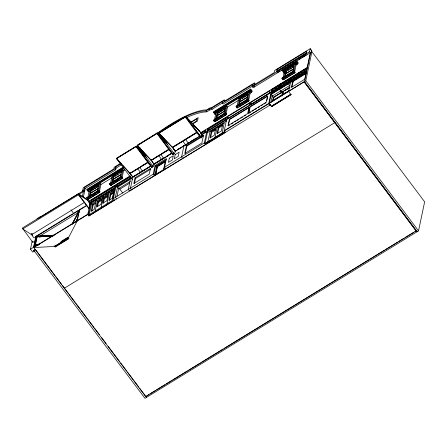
<?xml version="1.0" encoding="UTF-8"?>
<svg xmlns="http://www.w3.org/2000/svg" width="447" height="447" viewBox="0 0 447 447"><rect width="100%" height="100%" fill="white"/><g stroke="black" fill="none" stroke-linecap="round" stroke-linejoin="round"><path stroke-width="0.67" d="M34.235 250.957L32.698 252.125L30.491 249.186L32.195 241.101M33.274 241.307L32.989 242.66L22.35 228.037L78.404 193.719L87.344 199.446L90.138 203.161L87.746 214.493L33.737 247.56L36.118 236.172M30.491 249.186L33.553 247.314L35.911 236.111M39.722 218.03L39.939 216.991L40.124 217.242L83.589 190.634M34.179 251.22L33.793 250.37L34.849 249.722M34.838 246.85L35.173 245.269L38.537 245.09M53.148 235.709L37 236.513L35.369 244.772L37.034 236.865L53.182 235.999M35.548 244.481L35.827 243.162M35.536 246.554L35.76 245.498L37.107 245.425M33.737 247.56L53.154 246.52L54.283 245.828L55.165 247.007L54.852 246.247L61.613 242.101M61.563 242.369L61.15 241.486L67.424 237.642M68.402 238.178L68.777 238.67L55.165 247.007M82.377 196.373L83.371 191.668L82.634 190.696L83.276 187.667L113.801 168.977L114.158 167.273L120.494 163.395M76.711 221.343L76.934 220.287M76.929 221.081L77.258 219.499L75.996 222.098M79.108 212.258L79.387 210.939L79.091 210.805L77.426 218.712L75.878 221.695M84.332 206.715L79.588 209.621L77.197 220.952L68.944 236.854L67.894 237.497L68.777 238.67M82.634 190.696L83.952 189.891L84.455 187.505L114.98 168.821L115.337 167.117L120.679 163.842M83.41 196.915L85.187 188.483L115.712 169.793L116.069 168.089L121.411 164.82M88.009 190.31L123.489 168.586L123.601 168.066L88.12 189.791L88.009 190.31L89.109 191.769L89.221 191.255L88.322 191.802L86.847 189.846L86.958 189.327L123.54 166.932M86.785 197.831L98.837 190.221L99.888 191.953L87.891 199.301L86.785 197.831L98.837 190.221M88.322 191.802L88.428 191.282M99.944 191.69L99.234 192.579L88.433 199.189L87.757 197.96M87.942 197.066L89.394 190.171L100.195 183.561L100.927 184.533L99.474 191.433M87.891 199.301L88.545 198.669L88.433 199.189M89.149 196.322L90.49 189.958L98.888 184.812L97.412 191.819M89.97 195.73L91.032 190.685L98.876 185.885M90.154 195.982L90.976 192.104M89.663 203.039L90.132 200.82L88.97 201.536M89.21 206.475L90.043 203.614L87.249 199.898L87.344 199.446L87.701 200.379L78.761 194.652L78.404 193.719M115.577 185.242L91.395 200.049L90.931 202.262L115.114 187.455L115.577 185.242L115.952 185.74M88.635 213.722L90.87 203.117L114.795 188.466L112.56 199.077L113.208 199.943L89.283 214.588L88.635 213.722L33.793 247.297L34.274 247.94M91.417 202.206L91.769 200.541L115.36 186.097M87.746 214.493L88.864 215.979L114.505 200.055L113.387 198.569L115.723 187.5M89.283 214.588L91.518 203.983L114.862 189.69M92.691 204.296L91.233 211.213L94.311 209.33L95.77 202.413L92.691 204.296L93.155 204.916L91.831 211.207M87.701 198.211L98.558 191.344L99.29 192.322M100.195 183.561L98.742 190.456L99.888 191.953M95.205 210.962L97.189 201.541L109.034 194.289L107.051 203.715M97.971 201.753L96.904 206.827L100.933 204.363L102 199.289L97.971 201.753L98.435 202.374L97.502 206.81M101.128 207.341L103.112 197.915M103.894 198.127L102.827 203.201L106.85 200.737L107.923 195.663L103.894 198.127L104.358 198.747L103.425 203.184M109.426 183.968L121.478 176.358L122.528 178.096L110.532 185.438L109.426 183.968L121.478 176.358M121.986 178.197L121.875 178.716L111.074 185.326L110.398 184.097L111.13 185.075M110.582 183.209L112.041 176.314L122.836 169.698L123.568 170.676L122.115 177.571M110.532 185.438L109.481 183.706M145.728 156.333L136.408 146.102L116.449 158.316L116.421 158.746L136.335 146.348L141.464 151.974M111.074 185.326L111.186 184.807M111.789 182.46L113.13 176.096L121.528 170.955L120.053 177.956L121.254 177.224M112.61 181.873L113.672 176.822L122.076 171.682M112.94 181.443L113.739 177.655M110.459 193.422L109.001 200.34L112.314 198.306L113.773 191.389L110.459 193.422L110.923 194.037L109.599 200.329M130.368 176.191L116.913 184.427L116.449 186.639L131.072 177.688M116.935 186.583L117.287 184.924L130.742 176.682M226.584 119.628L224.198 130.96L225.31 132.446L129.406 190.93L128.289 189.444L130.435 179.258L117.494 187.181L115.348 197.367L116.466 198.854M117.036 196.138L118.796 187.785L122.763 193.065M110.342 184.354L121.198 177.487L121.93 178.459M121.383 176.593L122.836 169.698M123.568 170.676L124.59 170.05L124.696 169.53M151.052 166.105L132.843 177.252L130.111 173.268M167.832 144.61L157.232 133.145L137.218 145.649L157.171 133.435L157.215 132.938L137.257 145.158L153.377 166.792L153.975 163.965L154.422 163.691M131.502 189.874L130.446 188.126L132.927 176.856M135.028 177.794L133.809 183.583L149.287 174.107L150.505 168.318L135.028 177.794L135.536 178.476L134.452 183.622M139.782 167.346L142.515 171.33M171.648 153.528L154.008 164.328L151.22 160.244M202.089 134.642L199.295 130.932L185.684 116.566L158.685 133.34L185.622 116.846L185.667 116.354L158.73 132.843L174.531 154.075L175.347 150.885M135.944 146.588L151.729 167.603L152.466 165.714M152.673 165.116L152.215 167.307L136.408 146.102M155.12 163.378L167.709 155.813M112.56 199.077L153.187 174.201L155.02 165.507L166.39 158.545L164.557 167.239L165.116 167.983L163.691 168.854L164.194 169.86M153.187 174.201L153.746 174.945L155.578 166.25L166.379 159.635M153.746 174.945L155.165 174.079L156.886 165.904L165.412 160.685L163.691 168.854M155.668 175.084L155.165 174.079M155.981 173.598L157.445 166.647L163.127 163.166M163.244 139.682L163.507 139.755M160.898 154.321L163.68 158.406M200.178 136.095L175.246 151.36L172.525 147.32L174.514 149.974M156.729 133.234L172.849 154.874L173.71 152.785M185.583 139.324L188.304 143.364M182.672 158.551L181.611 156.802L183.946 145.733L185.762 144.638M186.455 145.571L184.79 153.477L201.843 143.034L203.508 135.128L186.455 145.571L186.835 146.085L185.309 153.332M199.105 131.329L199.284 130.714L185.667 116.354M33.553 247.314L145.733 396.645L148.767 394.561M185.013 116.751L200.815 137.978L201.346 137.654L201.899 135.044M200.63 133.899L205.994 130.613L205.62 130.122L205.151 132.334L201.58 134.519M164.557 167.239L204.352 142.878L206.687 131.809L207.335 132.675L205.005 143.744L224.902 131.563L224.254 130.697L305.793 80.773L311.911 51.757L424.65 201.832L418.537 230.853L144.957 398.338L33.793 250.37M226.02 117.628L207.592 128.915L207.123 131.127L225.556 119.841L226.02 117.628L226.394 118.125M207.615 131.066L207.967 129.406L225.802 118.489M205.413 144.627L205.726 143.146L224.455 131.681M215.806 113.756L214.906 114.303L213.437 112.348L213.543 111.828L250.717 89.07L252.186 91.032L251.175 92.551L250.158 93.177L248.705 100.072M207.849 142.006L210.012 131.725L224.226 123.026L222.058 133.301M215.7 114.276L214.599 112.812L214.711 112.292L250.186 90.573L251.287 92.032M213.37 120.332L225.428 112.722L226.478 114.454L214.476 121.802L213.37 120.332L225.372 112.985L226.478 114.454M211.269 131.647L209.934 137.972L214.197 135.363L215.532 129.038L211.269 131.647L211.733 132.267L210.531 137.955M214.906 114.303L215.018 113.784M238.212 100.491L227.517 107.04L225.824 115.08L215.024 121.69L214.342 120.461M214.532 119.567L215.985 112.672L226.785 106.062L227.517 107.04M215.733 118.824L217.074 112.46L225.472 107.314L223.997 114.32L224.802 113.829M216.415 118.913L217.622 113.186L225.461 108.386M216.745 118.483L217.806 113.432L223.405 110.007M214.951 137.654L217.119 127.373M253.013 85.74L223.075 104.067L222.343 103.095L222.701 101.385L211.537 108.219L209.19 108.928L206.033 110.862L201.809 111.219L196.769 112.398L191.042 114.382A58.389 16.852 -36.9 0 0 185.399 116.818M218.376 127.294L217.041 133.619L221.304 131.01L222.64 124.685L218.376 127.294L218.84 127.915L217.639 133.608M224.886 100.905L224.154 99.932L223.796 101.637L254.321 82.952L255.053 83.924M214.292 120.718L225.143 113.851L225.875 114.823M225.199 113.583L226.785 106.062M227.489 116.734L227.02 118.947L269.563 92.903L270.027 90.691L227.489 116.734L228.769 118.433M229.451 125.121L228.261 125.847L228.076 125.601L229.412 119.276L248.99 107.286L248.51 110.694M228.261 125.847L229.596 119.522L249.18 107.531M237.664 107.828L237.117 107.939L236.066 106.207L248.068 98.86L249.119 100.597L248.515 100.961L247.783 99.988L236.932 106.855L237.664 107.828L248.465 101.218L248.571 100.698L247.37 101.435M237.039 106.336L238.625 98.815L249.426 92.199L250.158 93.177M237.117 107.939L236.435 106.699M238.374 104.967L239.715 98.597L248.119 93.457L246.772 99.821M239.056 105.051L240.262 99.323L248.102 94.524M239.385 104.62L240.201 100.743M247.839 99.726L249.426 92.199M214.599 112.812L250.08 91.087L250.186 90.573M213.437 112.348L250.605 89.59L250.717 89.07M311.911 51.757L253.097 87.763L252.365 86.785L252.868 84.405L222.343 103.095M228.076 125.601L247.66 113.611L248.99 107.286M249.426 105.229L249.89 103.017M254.321 82.952L253.7 86.014L254.41 86.958M250.281 104.71L250.745 102.492L251.862 103.978L269.977 92.892M248.605 113.03L249.94 106.704L267.597 95.893L266.267 102.218L248.605 113.03L248.795 113.275L250.56 112.197M248.795 113.275L250.124 106.95L267.787 96.144M266.853 100.569L267.518 97.407M224.198 130.96L268.703 103.715L271.759 89.216M269.278 103.453L271.133 94.345L273.553 97.563M271.189 94.082L271.564 92.322L279.375 87.539L279.001 89.299L271.189 94.082L271.748 94.825M272.229 89.16L271.67 91.791L279.481 87.014L280.04 84.377L272.229 89.16L272.787 89.903L272.368 91.875M276.939 69.425L276.453 71.738L306.251 53.489L306.743 51.181L276.939 69.425L277.648 70.369L277.414 71.486M271.871 94.239L272.117 93.065L279.375 88.623M270.038 105.151L268.759 103.447L269.329 103.19L270.346 104.877L88.864 215.979M270.826 102.586L272.251 95.831M272.569 101.1L273.374 97.284M416.956 231.82L304.217 81.74L269.228 103.391L271.647 106.609L291.12 94.457L290.936 94.211L289.22 95.261M272.754 101.346L273.29 98.826M297.188 63.932L296.093 62.468L283.258 70.324L283.147 70.844L284.247 72.308L284.359 71.788L283.459 72.336L281.984 70.38L282.096 69.861L296.73 60.904L298.199 62.859L297.082 64.452L296.065 65.072L294.372 73.112L283.571 79.722L282.895 78.493L283.571 79.722M280.621 83.79L279.47 89.238L281.889 92.456L280.107 93.552M283.627 79.471L283.024 79.834L281.979 78.102L293.975 70.755L295.081 72.224L284.197 79.119M283.459 72.336L283.566 71.822M280.425 86.897L280.057 88.651L287.868 83.874L288.237 82.114L280.425 86.897L280.984 87.634L280.738 88.808M281.09 83.729L280.537 86.366L288.349 81.583L288.902 78.951L281.09 83.729L281.649 84.472L281.236 86.45M282.951 78.231L284.532 70.704L295.333 64.094L296.065 65.072M280.75 90.942L281.711 92.177M284.292 76.828L285.627 70.492L294.025 65.351L292.684 71.716M284.968 76.945L286.169 71.218L294.014 66.419M285.292 76.515L285.862 73.811L293.701 69.011M285.985 73.224L286.359 71.464L285.627 70.492M282.493 91.959L281.873 94.904L273.218 100.201L273.838 97.256L282.493 91.959L282.683 92.205M281.169 100.419L281.359 100.664M282.079 96.099L283.085 91.339L283.264 91.618L282.348 92.177M289.483 78.365L288.337 83.812L289.617 85.517L271.888 96.368M289.287 81.466L288.918 83.226L296.73 78.443L297.099 76.683L289.287 81.466L289.846 82.209L297.099 77.767M289.958 78.303L289.399 80.941L297.21 76.158L297.769 73.52L289.958 78.303L290.516 79.046L290.237 80.365M290.556 82.455L288.645 91.501L291.064 94.719L271.647 106.609M282.839 78.75L293.696 71.883L294.428 72.855M281.923 78.365L293.919 71.017L295.333 64.094M283.147 70.844L295.981 62.988L296.093 62.468M281.984 70.38L296.618 61.423L296.73 60.904M291.869 87.131L293.059 81.488L306.357 73.347L306.066 72.962L270.608 94.663M290.936 94.211L271.463 106.364M298.35 72.939L297.199 78.387L297.49 78.773M298.155 76.04L297.786 77.8L305.597 73.017L305.966 71.257L298.155 76.04L298.713 76.783L305.966 72.341M298.819 72.878L298.266 75.515L306.078 70.732L306.631 68.095L298.819 72.878L299.378 73.621L298.965 75.599M310.592 52.562L304.48 81.583L417.219 231.658M311.727 50.578L311.291 52.657L311.727 50.578L310.285 48.662L274.681 70.458L274.24 72.537L253.924 84.975M145.733 396.645L416.213 230.825L415.023 231.557M252.365 86.785L309.62 51.779L310.285 48.662M311.576 50.377L311.168 52.506M71.967 224.305L79.588 209.621M72.28 223.93L79.091 210.805M72.878 223.472L79.387 210.939M75.85 221.986L77.756 218.315M76.482 221.231L77.102 220.041M163.451 139.771L163.568 139.57A1.464 0.425 -36.9 0 1 163.848 139.246M138.391 149.142L139.922 147.711M138.659 149.561L140.146 148.175M132.256 179.521L116.471 158.512L136.424 146.292L146.677 157.545M224.154 99.932L212.074 107.325L209.732 108.034L206.749 109.861L202.809 110.191L197.635 111.404L191.741 113.443A60.032 17.327 -36.9 0 0 157.21 133.374M186.131 117.79A58.389 16.852 -36.9 0 1 191.774 115.36L197.501 113.376L202.541 112.191L206.765 111.839L209.928 109.906L212.269 109.197L222.846 102.721M190.456 122.349L198.194 117.611L197.473 121.025L192.713 123.942M162.697 139.81L163.881 139.084M191.081 122.433L196.993 118.813L196.501 121.159L192.361 123.69M277.648 70.369L306.865 52.483M36.883 218.868L39.939 216.991M142.688 154.103L143.873 153.377M164.133 141.442L165.323 140.71M277.162 72.682L280.079 70.894M298.78 59.445L300.535 58.373M301.703 57.657L306.379 54.791M78.605 194.585L84.684 190.863L83.952 189.891M86.847 189.846L123.428 167.452M100.927 184.533L112.197 177.638M92.339 190.243L93.462 189.562M94.58 188.874L95.703 188.187M96.82 187.505L97.938 186.818M114.98 176.386L116.103 175.699M117.22 175.012L118.343 174.33M224.528 109.319L225.646 108.632M242.129 98.541L243.246 97.859M244.369 97.172L248.286 94.775M288.036 70.436L289.159 69.754M290.276 69.067L291.399 68.38M292.517 67.693L293.64 67.011M283.934 73.571L285.13 72.833L285.862 73.811M98.379 188.226L90.54 193.026L90.724 193.272L98.564 188.472M121.02 174.364L113.18 179.163L113.365 179.415L120.645 174.956M224.97 110.727L217.13 115.527L217.315 115.773L225.154 110.973M247.61 96.865L239.771 101.665L239.955 101.916L247.236 97.457M285.678 73.559L293.517 68.76M236.01 106.47L248.012 99.128L249.119 100.597M292.55 72.353L293.349 71.861M87.154 198.323L99.156 190.981M109.794 184.466L121.796 177.118M213.744 120.83L225.746 113.482M236.385 106.967L248.387 99.62M282.292 78.862L294.294 71.514M152.17 159.445L151.097 160.317L169.217 149.225M157.869 155.958L153.159 159.059M161.378 153.807L169.268 148.98M131.541 172.184L129.988 173.341L148.108 162.25M140.263 166.848L148.153 162.015M172.508 147.108L175.135 145.722M175.671 145.169L182.32 141.325M183.443 140.408L184.427 139.81M185.566 139.112L188.947 137.039M189.522 136.687L196.412 132.474M92.546 196.222L93.663 195.535M94.786 194.847L95.904 194.166M115.186 182.359L116.304 181.672M117.427 180.99L118.544 180.303M215.13 121.171L216.331 120.439M217.454 119.751L219.131 118.723M226.534 114.192L224.729 115.292L224.545 115.047M240.095 105.889L241.212 105.207M245.135 102.804L246.811 101.776M294.484 72.593L295.081 72.224M158.746 133.061L172.358 147.421L196.909 132.396M151.159 160.54L169.368 149.393M238.854 106.878L247.951 101.313M130.049 173.542L148.259 162.39M172.453 147.644L197.39 132.385M32.385 233.49L31.195 234.217L33.989 237.933M84.801 202.156L31.648 234.692L22.708 228.97L78.761 194.652L89.042 208.341L88.78 208.503L78.499 194.814M88.707 201.279L130.295 175.822M200.491 132.848L307.212 67.508M200.854 133.038L205.62 130.122M274.642 88.467L277.006 87.02M278.19 86.293L279.369 85.573M282.917 83.399L288.237 80.147M291.193 78.337L295.327 75.806M296.506 75.079L297.691 74.358M300.054 72.911L301.826 71.822M303.01 71.101L305.374 69.654M272.787 89.903L280.04 85.461M281.649 84.472L288.902 80.035M290.516 79.046L297.769 74.604M299.378 73.621L306.631 69.179M88.942 202.636L90.11 201.921M133.39 176.571L147.577 167.888M148.063 167.586L150.455 166.122M156.031 162.708L157.193 161.998M158.936 160.931L160.674 159.864M161.836 159.154L162.987 158.45M167.022 155.981L168.748 154.925M169.899 154.221L171.05 153.511M177.956 149.287L179.079 148.6M180.197 147.912L181.314 147.231M182.996 146.203L185.796 144.487M188.126 143.062L189.293 142.347M191.042 141.274L192.791 140.202M193.959 139.492L195.121 138.777M36.458 236.022L38.241 234.932M38.598 234.714L41.208 233.116M41.571 232.893L42.761 232.166M42.99 232.021L47.147 229.479M48.103 228.892L50.712 227.294M51.075 227.076L56.652 223.656M57.607 223.075L63.189 219.661M63.547 219.438L64.737 218.712M64.971 218.566L66.754 217.477M67.111 217.259L68.302 216.527M68.536 216.387L71.269 214.711M71.503 214.566L72.693 213.839M74.459 212.755L76.202 211.694M76.616 211.437L78.527 210.269M85.45 206.033L86.617 205.313M90.138 203.161L131.602 177.777M132.776 177.057L151.008 165.893M153.947 164.094L165.261 157.176M166.413 156.472L171.022 153.651M175.09 151.153L176.358 150.393M177.448 149.706L183.521 146.007M186.343 144.28L197.423 137.497M198.524 136.804L199.753 136.072M202.022 134.664L306.547 70.671M34.581 237.569L86.813 205.586M274.464 91.171L275.575 90.49M276.693 89.802L277.81 89.121M292.746 79.974L293.863 79.292M304.401 72.839L305.519 72.157M95.546 201.116L96.736 200.385M99.117 198.926L100.307 198.2M102.089 197.105L103.877 196.015M105.66 194.92L107.448 193.83M108.638 193.098L109.828 192.372M111.61 191.277L113.398 190.187M207.335 132.675L226.651 120.852M280.984 87.634L288.237 83.198M77.957 212.755L39.945 235.966M186.835 146.085L203.893 135.642M130.373 181.465L118.611 188.668L117.494 187.181M135.536 178.476L151.019 169M93.155 204.916L95.719 203.346M110.923 194.037L113.683 192.35M211.733 132.267L215.465 129.982M218.84 127.915L222.572 125.629M110.733 194.73L113.706 192.914M119.83 189.159L129.831 183.041M98.435 202.374L101.888 200.256M104.358 198.747L107.811 196.635M165.776 161.166L157.249 166.385L155.522 174.553L164.055 169.335M164.267 162.473L165.401 161.775M272.843 97.636L290.002 87.104M289.935 87.405L283.549 91.311L282.929 94.261L288.695 90.724M274.151 97.2L275.933 96.105M277.721 95.01L278.911 94.283M284.99 90.562L286.147 89.853M287.298 89.149L289.025 88.093M231.228 124.031L233.01 122.942M234.792 121.852L235.977 121.126M237.161 120.399L238.944 119.31M240.726 118.22L242.503 117.125M244.285 116.036L245.47 115.309M252.326 111.119L253.499 110.398M254.678 109.677L256.444 108.593M258.21 107.515L259.389 106.794M261.154 105.71L262.92 104.632M264.099 103.911L265.864 102.827M270.401 104.615L269.82 105.196L268.703 103.715M33.737 250.633L35.319 249.666M288.08 95.96L271.519 106.101L271.703 106.347M61.094 241.749L67.938 237.558M55.411 245.9L68.458 237.916M66.933 239.184L68.1 238.463M55.199 246.71L68.832 238.407M64.301 288.248L334.725 122.696M149.957 393.829L155.321 390.549M156.511 389.818L164.848 384.711M166.044 383.984L171.402 380.704M172.592 379.972L187.483 370.854M188.673 370.127L200.591 362.835M201.781 362.104L223.221 348.978M224.416 348.247L384.643 250.152M385.834 249.426L397.746 242.134M398.936 241.402L404.3 238.122M405.49 237.391L413.827 232.284M36.224 236.167L54.188 235.206L36.246 236.39M39.09 237.128L40.437 237.055M47.164 236.692L49.181 236.586M39.37 244.207L35.33 244.42L39.375 244.263M36.039 244.738L38.062 244.626M39.146 244.665L34.29 244.922M190.26 121.595L185.561 116.639L201.346 137.654M193.545 125.059L198.708 130.507M158.73 132.843L172.341 147.208L175.179 150.985M157.215 132.938L166.429 142.911M161.289 137.687L157.143 133.2L173.246 154.634M164.055 140.676L164.977 141.677M138.179 146.152L151.08 160.115L154.07 164.032M137.279 145.359L151.097 160.317M142.397 152.997L143.794 154.533M116.449 158.316L121.578 163.943M122.506 164.965L132.502 176.448M116.471 158.512L129.988 173.341M309.62 51.779L310.33 52.724L304.742 79.231L291.45 87.372L292.768 81.097L293.511 82.092M301.859 56.529L302.569 57.473M296.618 61.423L298.088 63.379M295.981 62.988L297.082 64.452M305.793 80.773L418.537 230.853M304.161 82.008L416.157 231.093M293.919 71.017L295.026 72.487M293.64 72.135L294.372 73.112M282.096 69.861L282.834 70.838M281.979 78.102L282.716 79.08M271.564 92.322L272.117 93.065M250.605 89.59L252.074 91.551M250.08 91.087L251.175 92.551M247.733 100.245L248.465 101.218M239.715 98.597L240.447 99.575M225.092 114.102L225.824 115.08M217.074 112.46L217.806 113.432M211.537 108.219L212.269 109.197M209.19 108.928L209.928 109.906M206.033 110.862L206.765 111.839M207.592 128.915L208.57 130.211M199.284 130.714L202.122 134.491L201.468 137.581L185.684 116.566M204.352 142.878L205.469 144.364M185.695 144.968L182.901 141.252L182.957 140.71M157.232 133.145L173.335 154.578M161.747 159.59L158.897 155.802L158.942 155.299L160.412 154.617M156.886 165.904L157.445 166.647M155.02 165.507L155.578 166.25M136.335 146.348L152.12 167.362M140.581 172.514L137.788 168.804L137.827 168.335L139.302 167.642M123.489 168.586L124.59 170.05M115.337 167.117L116.069 168.089M121.422 176.621L122.528 178.096M114.98 168.821L115.712 169.793M121.143 177.738L121.875 178.716M113.13 176.096L113.672 176.822M116.913 184.427L117.287 184.924M98.502 191.601L99.234 192.579M90.49 189.958L91.222 190.93M84.455 187.505L85.187 188.483M91.395 200.049L91.769 200.541M86.841 197.568L87.942 199.038M90.87 203.117L91.518 203.983M87.802 214.23L88.919 215.717M70.995 209.85L73.783 213.565M71.548 224.182L71.917 224.679M61.15 241.486L61.965 242.57M36.123 236.228L36.609 236.871M31.29 233.764L32.486 235.357M35.374 249.404L55.076 275.631M55.914 276.749L61.775 284.543M62.608 285.655L68.464 293.45M69.296 294.562L75.152 302.351M75.984 303.463L80.583 309.581M81.421 310.699L87.271 318.487M88.109 319.599L93.959 327.388M94.798 328.5L99.39 334.619M101.486 337.401L106.079 343.525M108.168 346.308L119.874 361.886M120.712 362.998L126.562 370.786M127.401 371.898L133.251 379.687M134.083 380.805L138.682 386.923M139.52 388.035L145.37 395.824M145.789 396.383L146.532 397.372M137.363 168.826L132.044 172.084M37 236.513L37.073 237.234M158.188 134.737A58.389 16.852 -36.9 0 1 159.802 133.564M157.456 133.765A58.389 16.852 -36.9 0 1 184.751 117.125M169.318 158.171L168.43 162.384L172.391 159.959L173.28 155.746L169.318 158.171M175.185 154.578L174.296 158.791L178.258 156.366L179.146 152.153L175.185 154.578"/></g></svg>
